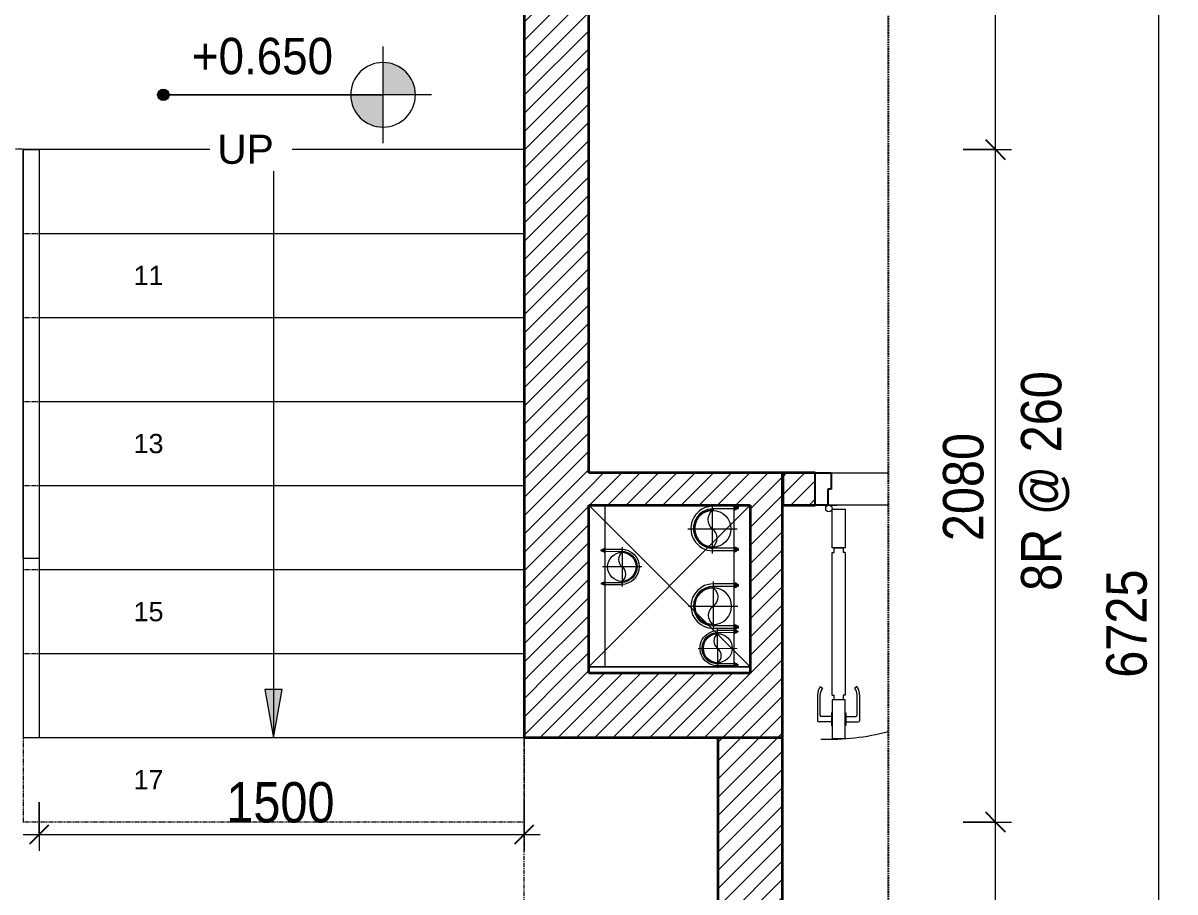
# Model space of a CAD drawing. Header units: millimetres. Extents: x 112507 to 177976, y -4970 to 80839.
# Drawn here: x 116703 to 120266, y 74040 to 76729 of the extents above; entities that cross this region are included whole.
import ezdxf

# ---------------------------------------------------------------- set-up
doc = ezdxf.new("R2010")
doc.units = ezdxf.units.MM
for name, pattern in [('Dash - Tight', [4.5, 3, -1.5]), ('Grid Line', [22.225, 12.7, -3.175, 3.175, -3.175]), ('Hidden', [7.14375, 4.7625, -2.38125]), ('IMPORT-CENTER _3_', [10.16, 6.35, -1.27, 1.27, -1.27]), ('Overhead', [3.96875, 2.38125, -1.5875])]:
    doc.linetypes.add(name, pattern=pattern)
for name, color, linetype, lineweight in [('0-1', 7, 'Continuous', 5), ('0-2', 250, 'Continuous', 18), ('A-ANNO-DIMS', 211, 'Continuous', 9), ('A-ANNO-DIMS-50', 211, 'Continuous', 9), ('A-DETL-GENF-1', 250, 'Continuous', 18), ('A-DETL-GENF-2', 92, 'Dash - Tight', 18), ('A-DETL-GENF-4', 92, 'Hidden', 25), ('A-DOOR-1', 250, 'Continuous', 18), ('A-DOOR-2', 10, 'Continuous', 25), ('A-FLOR', 192, 'Continuous', 18), ('A-FLOR-1', 250, 'Continuous', 18), ('A-FLOR-HRAL', 11, 'Continuous', 18), ('A-WALL-1', 7, 'Continuous', 35), ('A-WALL-2', 250, 'Continuous', 18), ('A-WALL-3', 113, 'Continuous', 35), ('A-WALL-PATT-1', 254, 'Continuous', 18), ('A-WALL-PATT-2', 111, 'Continuous', 18), ('G-ANNO-DIMS', 111, 'Continuous', 9), ('G-IMPT', 8, 'Continuous', 18), ('G-IMPT-2', 8, 'IMPORT-CENTER _3_', 18), ('M-EQPM', 50, 'Continuous', 18), ('S-GRID-1', 1, 'Grid Line', 9), ('S-STRS', 31, 'Continuous', 18), ('S-STRS-ANNO', 31, 'Continuous', 18), ('S-STRS-IDEN', 31, 'Continuous', 18), ('S-STRS-MBND', 31, 'Overhead', 18)]:
    doc.layers.add(name, color=color, linetype=linetype, lineweight=lineweight)
doc.styles.add('Arial', font='arial.ttf', dxfattribs={"height": 59.53})
doc.styles.add('Arial_1', font='arial.ttf', dxfattribs={"height": 90})
doc.styles.add('Arial_3', font='arial.ttf', dxfattribs={"width": 0.9, "height": 112.5})
doc.styles.add('UTM Avo', font='', dxfattribs={"width": 0.9, "height": 125})
doc.styles.get('UTM Avo').set_extended_font_data('UTM Avo')
doc.dimstyles.new('1_Dim_chi_tiet_2_5', dxfattribs={"dimscale": 304.8, "dimtxt": 124.912619, "dimasz": 0.19685, "dimexe": 0.164042, "dimexo": 0.0625, "dimgap": 0.016404, "dimtad": 1, "dimdec": 0, "dimrnd": 5, "dimzin": 0, "dimdsep": 46, "dimtxsty": 'UTM Avo', "dimblk1": 'OBLIQUE', "dimblk2": 'OBLIQUE', "dimsah": 1, "dimcen": 0.09, "dimdle": 0.164042, "dimazin": 0, "dimtfac": 1, "dimtdec": 4, "dimtix": 1, "dimtmove": 0, "dimatfit": 3, "dimfxl": 0.328084, "dimfxlon": 1, "dimtvp": 1, "dimtolj": 1, "dimtzin": 0, "dimarcsym": 2})
pattern_1 = [(45, (0, 0), (-28.284271, 28.284271), [])]

# ---------------------------------------------------------------- blocks, each defined once
blk = doc.blocks.new('NCV_TKTC_KET CAU_rvt-1-TKCS_THANG BỘ TB5 - MẶT BẰNG TẦNG 1')
at = {"layer": 'A-FLOR-1'}
blk.add_line((118952.5, 74737.4), (118452.6, 74737.4), dxfattribs=at)
blk = doc.blocks.new('DOOR_CW_01 CANH MO-PANEL KINH - DIG_02-800x2200-CỬA NHÔM KÍNH-401063-TKCS_THANG BỘ TB5 - MẶT BẰNG TẦNG 1')
at = {"layer": 'A-DETL-GENF-1'}
for p, q in [((-347, -182), (-347, -62)), ((-347, -62), (-307, -62)), ((-307, -62), (-307, -182)), ((-307, -182), (-347, -182)), ((-347, -196), (-341, -196)), ((-347, -638), (-347, -196)), ((-341, -196), (-341, -182)), ((-341, -182), (-313, -182)), ((-313, -182), (-313, -196)), ((-307, -196), (-313, -196)), ((-307, -196), (-307, -638)), ((-392, -637), (-392, -716.5)), ((-384, -699.5), (-384, -637)), ((-383.9, -611.2), (-377.3, -615.8)), ((-347, -638), (-341, -638)), ((-341, -652), (-341, -638)), ((-307, -638), (-313, -638)), ((-313, -638), (-313, -652)), ((-270.1, -611.2), (-276.7, -615.8)), ((-270, -699.5), (-270, -637)), ((-262, -637), (-262, -716.5)), ((-307, -652), (-347, -652)), ((-347, -652), (-347, -772)), ((-313, -652), (-341, -652)), ((-307, -772), (-307, -652)), ((-349, -703.5), (-380, -703.5)), ((-349, -692.2), (-349, -731.8)), ((-347, -692.2), (-349, -692.2)), ((-347, -692.2), (-347, -731.8)), ((-307, -692.2), (-307, -731.8)), ((-307, -692.2), (-305, -692.2)), ((-305, -692.2), (-305, -731.8)), ((-305, -703.5), (-274, -703.5)), ((-349, -720.5), (-388, -720.5)), ((-349, -731.8), (-347, -731.8)), ((-305, -731.8), (-307, -731.8)), ((-305, -720.5), (-266, -720.5)), ((-347, -772), (-307, -772))]:
    blk.add_line(p, q, dxfattribs=at)
blk.add_circle((-357, -60), 10, dxfattribs=at)
for centre, radius, start, end in [((-347, -637), 45, 145, 180), ((-347, -637), 37, 145, 180), ((-307, -637), 37, 0, 35), ((-307, -637), 45, 360, 35), ((-380, -699.5), 4, 180, 270), ((-274, -699.5), 4, 270, 0), ((-388, -716.5), 4, 180, 270), ((-266, -716.5), 4, 270, 0), ((-357, -60), 714, 268, 284.8792)]:
    blk.add_arc(centre, radius, start, end, dxfattribs=at)
at = {"layer": 'A-DOOR-1'}
blk.add_line((-357, -50), (-332, -50), dxfattribs=at)
at = {"layer": 'A-DOOR-2'}
for p, q in [((-400, -50), (-400, 50)), ((-400, 50), (-350, 50)), ((-350, 50), (-350, 0)), ((-360, 0), (-360, -50)), ((-350, 0), (-360, 0)), ((-360, -50), (-400, -50))]:
    blk.add_line(p, q, dxfattribs=at)
blk = doc.blocks.new('NCV_TKTC_TANG 1_rvt-1-TKCS_THANG BỘ TB5 - MẶT BẰNG TẦNG 1')
at = {"layer": 'A-WALL-PATT-1'}
h = blk.add_hatch(dxfattribs=at)
h.set_pattern_fill('FP_1', color=256, style=0, pattern_type=2)
h.set_pattern_definition(pattern_1)
h.paths.add_polyline_path([(119052.6, 75236.9), (119152.6, 75236.9), (119152.6, 75336.9), (119052.6, 75336.9), (119052.6, 75286.9)])
at = {"layer": 'A-FLOR-1'}
for p, q in [((119202.6, 75336.9), (119378.9, 75336.9)), ((119052.6, 75236.9), (119052.6, 73336.9))]:
    blk.add_line(p, q, dxfattribs=at)
at = {"layer": 'A-WALL-1'}
for p, q in [((119152.6, 75336.9), (119052.6, 75336.9)), ((119052.6, 75336.9), (119052.6, 75236.9)), ((119052.6, 75236.9), (119152.6, 75236.9))]:
    blk.add_line(p, q, dxfattribs=at)
at = {"layer": 'A-WALL-2'}
for p, q in [((119202.6, 75336.9), (119378.9, 75336.9)), ((119378.9, 75236.9), (119192.6, 75236.9))]:
    blk.add_line(p, q, dxfattribs=at)
at = {"layer": 'A-DOOR-1'}
blk.add_blockref('DOOR_CW_01 CANH MO-PANEL KINH - DIG_02-800x2200-CỬA NHÔM KÍNH-401063-TKCS_THANG BỘ TB5 - MẶT BẰNG TẦNG 1', (119552.6, 75286.9), dxfattribs=at)
blk = doc.blocks.new('Top Rail Type - Top Rail_Internal_-1748001-TKCS_THANG BỘ TB5 - MẶT BẰNG TẦNG 1')
at = {"layer": 'A-FLOR-HRAL'}
for p, q in [((116703, 76336.9), (116753, 76336.9)), ((116703, 75071.6), (116703, 76336.9)), ((116753, 76336.9), (116753, 75071.6)), ((116753, 75071.6), (116703, 75071.6))]:
    blk.add_line(p, q, dxfattribs=at)
blk = doc.blocks.new('Top Rail Type - Top Rail_Internal_-V2-TKCS_THANG BỘ TB5 - MẶT BẰNG TẦNG 1')
at = {"layer": 'A-FLOR-HRAL'}
for p, q in [((116753, 76336.9), (116703, 76336.9)), ((116703, 76336.9), (116703, 74516.9)), ((116753, 76336.9), (116753, 74516.9)), ((116753, 74516.9), (116703, 74516.9))]:
    blk.add_line(p, q, dxfattribs=at)
blk = doc.blocks.new('TKTC_XREF_251221_MB TANG 1 - TKTC_XREF_260130_MB TANG 1_dwg_CUM U_DN100-4202115-TKCS_THANG BỘ TB5 - MẶT BẰNG TẦNG 1')
at = {"layer": 'G-IMPT'}
blk.add_hatch(color=256, dxfattribs=at).paths.add_polyline_path([(0, 61), (15.8, 58.9), (30.5, 52.8), (43.1, 43.1), (52.8, 30.5), (58.9, 15.8), (61, 0), (58.9, -15.8), (52.8, -30.5), (43.1, -43.1), (30.5, -52.8), (15.8, -58.9), (0, -61), (0, -57), (14.8, -55.1), (28.5, -49.4), (40.3, -40.3), (49.4, -28.5), (55.1, -14.8), (57, 0), (55.1, 14.8), (49.4, 28.5), (40.3, 40.3), (28.5, 49.4), (14.8, 55.1), (0, 57)])
for p, q in [((-79.1, 66.6), (-79.1, 63.4)), ((-76.6, 66.6), (-76.6, 63.4)), ((-74.6, 66.6), (-74.6, 63.4)), ((-72.7, 69.3), (-72.7, 60.7)), ((-66.9, 67.9), (-71.7, 67.9)), ((-66.9, 62.1), (-71.7, 62.1)), ((-65, 69), (0, 69)), ((-79.1, -63.4), (-79.1, -66.6)), ((-76.6, -63.4), (-76.6, -66.6)), ((-74.6, -63.4), (-74.6, -66.6)), ((-72.7, -60.7), (-72.7, -69.3)), ((-66.9, -62.1), (-71.7, -62.1)), ((-66.9, -67.9), (-71.7, -67.9)), ((-65, -69), (0, -69))]:
    blk.add_line(p, q, dxfattribs=at)
at = {"layer": 'G-IMPT', "flags": 128}
for points in [[(-72.7, 67.6), (-78.1, 67.6), (-78.1, 62.4), (-72.7, 62.4)], [(-71.7, 59.2), (-66.9, 59.2), (-66.9, 70.8), (-71.7, 70.8)], [(-66.9, 70.8), (-66.9, 72.7), (-65, 72.7), (-65, 57.3), (-66.9, 57.3), (-66.9, 59.2)], [(-65, 61), (0, 61), (0, 57)], [(-72.7, -62.4), (-78.1, -62.4), (-78.1, -67.6), (-72.7, -67.6)], [(-71.7, -70.8), (-66.9, -70.8), (-66.9, -59.2), (-71.7, -59.2)], [(-66.9, -59.2), (-66.9, -57.3), (-65, -57.3), (-65, -72.7), (-66.9, -72.7), (-66.9, -70.8)], [(-65, -61), (0, -61), (0, -57)]]:
    blk.add_lwpolyline(points, dxfattribs=at)
at = {"layer": 'G-IMPT'}
for centre, radius, start, end in [((-78.1, 66.6), 0.96, 90, 180), ((-78.1, 63.4), 0.96, 180, 270), ((-71.1, 69.3), 1.56, 112.6199, 247.3801), ((-67.9, 65), 4.8, 143.1301, 216.8699), ((-71.1, 60.7), 1.56, 112.6199, 247.3801), ((0, 0), 69, 270, 90), ((0, 0), 61, 270, 90), ((0, 0), 57, 270, 90), ((-78.1, -63.4), 0.96, 90, 180), ((-78.1, -66.6), 0.96, 180, 270), ((-71.1, -60.7), 1.56, 112.6199, 247.3801), ((-67.9, -65), 4.8, 143.1301, 216.8699), ((-71.1, -69.3), 1.56, 112.6199, 247.3801)]:
    blk.add_arc(centre, radius, start, end, dxfattribs=at)
blk = doc.blocks.new('TKTC_XREF_251221_MB TANG 1 - TKTC_XREF_260130_MB TANG 1_dwg_$cc-4202117-TKCS_THANG BỘ TB5 - MẶT BẰNG TẦNG 1')
at = {"layer": 'G-IMPT'}
blk.add_circle((0, 0), 0.5, dxfattribs=at)
for centre, radius, start, end in [((0, 0), 0.5, 90, 270), ((0.188, 0.25), 0.313, 126.8699, 233.1301), ((-0.188, -0.25), 0.313, 306.8699, 53.1301)]:
    blk.add_arc(centre, radius, start, end, dxfattribs=at)
at = {"layer": 'G-IMPT-2'}
for p, q in [((0, -0.673), (0, 0.673)), ((-0.673, 0), (0.673, 0))]:
    blk.add_line(p, q, dxfattribs=at)
blk = doc.blocks.new('TKTC_XREF_251221_MB TANG 1 - TKTC_XREF_260130_MB TANG 1_dwg_$cc-4202123-TKCS_THANG BỘ TB5 - MẶT BẰNG TẦNG 1')
at = {"layer": 'G-IMPT'}
blk.add_circle((0, 0), 0.5, dxfattribs=at)
for centre, radius, start, end in [((0, 0), 0.5, 90, 270), ((0.188, 0.25), 0.313, 126.8699, 233.1301), ((-0.188, -0.25), 0.313, 306.8699, 53.1301)]:
    blk.add_arc(centre, radius, start, end, dxfattribs=at)
at = {"layer": 'G-IMPT-2'}
for p, q in [((0, -0.673), (0, 0.643)), ((-0.673, 0), (0.673, 0))]:
    blk.add_line(p, q, dxfattribs=at)
blk = doc.blocks.new('TKTC_XREF_251221_MB TANG 1 - TKTC_XREF_260130_MB TANG 1_dwg_$cc-4202118-TKCS_THANG BỘ TB5 - MẶT BẰNG TẦNG 1')
at = {"layer": 'G-IMPT'}
blk.add_circle((0, 0), 0.5, dxfattribs=at)
for centre, radius, start, end in [((0, 0), 0.5, 90, 270), ((0.188, 0.25), 0.313, 126.8699, 233.1301), ((-0.188, -0.25), 0.313, 306.8699, 53.1301)]:
    blk.add_arc(centre, radius, start, end, dxfattribs=at)
at = {"layer": 'G-IMPT-2'}
for p, q in [((0, -0.673), (0, 0.673)), ((-0.673, 0), (0.673, 0))]:
    blk.add_line(p, q, dxfattribs=at)
blk = doc.blocks.new('TKTC_XREF_251221_MB TANG 1 - TKTC_XREF_260130_MB TANG 1_dwg_$cc-4202122-TKCS_THANG BỘ TB5 - MẶT BẰNG TẦNG 1')
at = {"layer": 'G-IMPT'}
blk.add_circle((0, 0), 0.5, dxfattribs=at)
for centre, radius, start, end in [((0, 0), 0.5, 90, 270), ((0.188, 0.25), 0.313, 126.8699, 233.1301), ((-0.188, -0.25), 0.313, 306.8699, 53.1301)]:
    blk.add_arc(centre, radius, start, end, dxfattribs=at)
at = {"layer": 'G-IMPT-2'}
for p, q in [((0, -0.673), (0, 0.673)), ((-0.673, 0), (0.673, 0))]:
    blk.add_line(p, q, dxfattribs=at)
blk = doc.blocks.new('TKTC_XREF_251221_MB TANG 1 - TKTC_XREF_260130_MB TANG 1_dwg_CUM U_DN100-4202112-TKCS_THANG BỘ TB5 - MẶT BẰNG TẦNG 1')
at = {"layer": 'G-IMPT'}
blk.add_hatch(color=256, dxfattribs=at).paths.add_polyline_path([(0, -61), (15.8, -58.9), (30.5, -52.8), (43.1, -43.1), (52.8, -30.5), (58.9, -15.8), (61, 0), (58.9, 15.8), (52.8, 30.5), (43.1, 43.1), (30.5, 52.8), (15.8, 58.9), (0, 61), (0, 57), (14.8, 55.1), (28.5, 49.4), (40.3, 40.3), (49.4, 28.5), (55.1, 14.8), (57, 0), (55.1, -14.8), (49.4, -28.5), (40.3, -40.3), (28.5, -49.4), (14.8, -55.1), (0, -57)])
for p, q in [((-79.1, 66.6), (-79.1, 63.4)), ((-76.6, 66.6), (-76.6, 63.4)), ((-74.6, 66.6), (-74.6, 63.4)), ((-72.7, 69.3), (-72.7, 60.7)), ((-66.9, 67.9), (-71.7, 67.9)), ((-66.9, 62.1), (-71.7, 62.1)), ((-65, 69), (0, 69)), ((-79.1, -63.4), (-79.1, -66.6)), ((-76.6, -63.4), (-76.6, -66.6)), ((-74.6, -63.4), (-74.6, -66.6)), ((-72.7, -60.7), (-72.7, -69.3)), ((-66.9, -62.1), (-71.7, -62.1)), ((-66.9, -67.9), (-71.7, -67.9)), ((-65, -69), (0, -69))]:
    blk.add_line(p, q, dxfattribs=at)
at = {"layer": 'G-IMPT', "flags": 128}
for points in [[(-66.9, 70.8), (-66.9, 72.7), (-65, 72.7), (-65, 57.3), (-66.9, 57.3), (-66.9, 59.2)], [(-72.7, 67.6), (-78.1, 67.6), (-78.1, 62.4), (-72.7, 62.4)], [(-71.7, 59.2), (-66.9, 59.2), (-66.9, 70.8), (-71.7, 70.8)], [(-65, 61), (0, 61), (0, 57)], [(-72.7, -62.4), (-78.1, -62.4), (-78.1, -67.6), (-72.7, -67.6)], [(-71.7, -70.8), (-66.9, -70.8), (-66.9, -59.2), (-71.7, -59.2)], [(-66.9, -59.2), (-66.9, -57.3), (-65, -57.3), (-65, -72.7), (-66.9, -72.7), (-66.9, -70.8)], [(-65, -61), (0, -61), (0, -57)]]:
    blk.add_lwpolyline(points, dxfattribs=at)
at = {"layer": 'G-IMPT'}
for centre, radius, start, end in [((-78.1, 66.6), 0.96, 90, 180), ((-78.1, 63.4), 0.96, 180, 270), ((-71.1, 69.3), 1.56, 112.6199, 247.3801), ((-67.9, 65), 4.8, 143.1301, 216.8699), ((-71.1, 60.7), 1.56, 112.6199, 247.3801), ((0, 0), 69, 270, 90), ((0, 0), 61, 270, 90), ((0, 0), 57, 270, 90), ((-78.1, -63.4), 0.96, 90, 180), ((-78.1, -66.6), 0.96, 180, 270), ((-71.1, -60.7), 1.56, 112.6199, 247.3801), ((-67.9, -65), 4.8, 143.1301, 216.8699), ((-71.1, -69.3), 1.56, 112.6199, 247.3801)]:
    blk.add_arc(centre, radius, start, end, dxfattribs=at)
blk = doc.blocks.new('TKTC_XREF_251221_MB TANG 1 - TKTC_XREF_260130_MB TANG 1_dwg_CUM U_DN100-V4-TKCS_THANG BỘ TB5 - MẶT BẰNG TẦNG 1')
at = {"layer": 'G-IMPT'}
blk.add_hatch(color=256, dxfattribs=at).paths.add_polyline_path([(0, 61), (0, 57), (14.8, 55.1), (28.5, 49.4), (40.3, 40.3), (49.4, 28.5), (55.1, 14.8), (57, 0), (55.1, -14.8), (49.4, -28.5), (40.3, -40.3), (28.5, -49.4), (14.8, -55.1), (0, -57), (0, -61), (15.8, -58.9), (30.5, -52.8), (43.1, -43.1), (52.8, -30.5), (58.9, -15.8), (61, 0), (58.9, 15.8), (52.8, 30.5), (43.1, 43.1), (30.5, 52.8), (15.8, 58.9)])
for p, q in [((-79.1, 66.6), (-79.1, 63.4)), ((-76.6, 66.6), (-76.6, 63.4)), ((-74.6, 66.6), (-74.6, 63.4)), ((-72.7, 69.3), (-72.7, 60.7)), ((-66.9, 67.9), (-71.7, 67.9)), ((-66.9, 62.1), (-71.7, 62.1)), ((-65, 69), (0, 69)), ((-79.1, -63.4), (-79.1, -66.6)), ((-76.6, -63.4), (-76.6, -66.6)), ((-74.6, -63.4), (-74.6, -66.6)), ((-72.7, -60.7), (-72.7, -69.3)), ((-66.9, -62.1), (-71.7, -62.1)), ((-66.9, -67.9), (-71.7, -67.9)), ((-66.9, -72.3), (-66.9, -70.8)), ((-65, -69), (0, -69))]:
    blk.add_line(p, q, dxfattribs=at)
at = {"layer": 'G-IMPT', "flags": 128}
for points in [[(-66.9, 70.8), (-66.9, 72.7), (-65, 72.7), (-65, 57.3), (-66.9, 57.3), (-66.9, 59.2)], [(-72.7, 67.6), (-78.1, 67.6), (-78.1, 62.4), (-72.7, 62.4)], [(-71.7, 59.2), (-66.9, 59.2), (-66.9, 70.8), (-71.7, 70.8)], [(-65, 61), (0, 61), (0, 57)], [(-72.7, -62.4), (-78.1, -62.4), (-78.1, -67.6), (-72.7, -67.6)], [(-71.7, -70.8), (-66.9, -70.8), (-66.9, -59.2), (-71.7, -59.2)], [(-66.9, -59.2), (-66.9, -57.3), (-65, -57.3), (-65, -72.3)], [(-65, -61), (0, -61), (0, -57)]]:
    blk.add_lwpolyline(points, dxfattribs=at)
at = {"layer": 'G-IMPT'}
for centre, radius, start, end in [((-78.1, 66.6), 0.96, 90, 180), ((-78.1, 63.4), 0.96, 180, 270), ((-71.1, 69.3), 1.56, 112.6199, 247.3801), ((-67.9, 65), 4.8, 143.1301, 216.8699), ((-71.1, 60.7), 1.56, 112.6199, 247.3801), ((0, 0), 69, 270, 90), ((0, 0), 61, 270, 90), ((0, 0), 57, 270, 90), ((-78.1, -63.4), 0.96, 90, 180), ((-78.1, -66.6), 0.96, 180, 270), ((-71.1, -60.7), 1.56, 112.6199, 247.3801), ((-67.9, -65), 4.8, 143.1301, 216.8699), ((-71.1, -69.3), 1.56, 112.6199, 247.3801)]:
    blk.add_arc(centre, radius, start, end, dxfattribs=at)
blk = doc.blocks.new('TKTC_XREF_251221_MB TANG 1 - TKTC_XREF_260130_MB TANG 1_dwg-4202109-TKCS_THANG BỘ TB5 - MẶT BẰNG TẦNG 1')
at = {"layer": 'G-IMPT', "flags": 128}
for points in [[(-84649.4, -326109.7), (-84649.4, -326609.5), (-84699.1, -326609.2)], [(-84199.5, -326109.7), (-84199.5, -326609.5), (-84249.2, -326609.2), (-84249.2, -326109.7)]]:
    blk.add_lwpolyline(points, dxfattribs=at)
for name, p, xscale, yscale, zscale, rotation in [('TKTC_XREF_251221_MB TANG 1 - TKTC_XREF_260130_MB TANG 1_dwg_$cc-4202123-TKCS_THANG BỘ TB5 - MẶT BẰNG TẦNG 1', (-84316.1, -326182.8), 113.7150000000092, 113.7150000000092, 113.7150000000092, 359.9990086636432), ('TKTC_XREF_251221_MB TANG 1 - TKTC_XREF_260130_MB TANG 1_dwg_CUM U_DN100-V4-TKCS_THANG BỘ TB5 - MẶT BẰNG TẦNG 1', (-84314.3, -326181.8), 0.9975000000000005, 0.9975000000000005, 0.9975000000000005, 180.000991338195), ('TKTC_XREF_251221_MB TANG 1 - TKTC_XREF_260130_MB TANG 1_dwg_$cc-4202118-TKCS_THANG BỘ TB5 - MẶT BẰNG TẦNG 1', (-84595.7, -326300.2), 90.00000000005119, 90.00000000005119, 90.00000000005119, 180.3740267799373), ('TKTC_XREF_251221_MB TANG 1 - TKTC_XREF_260130_MB TANG 1_dwg_CUM U_DN100-4202112-TKCS_THANG BỘ TB5 - MẶT BẰNG TẦNG 1', (-84314.2, -326421.9), 0.9974999999999965, 0.9974999999999965, 0.9974999999999965, 180.0009913385626), ('TKTC_XREF_251221_MB TANG 1 - TKTC_XREF_260130_MB TANG 1_dwg_$cc-4202117-TKCS_THANG BỘ TB5 - MẶT BẰNG TẦNG 1', (-84300.3, -326552.1), 90.00000000005119, 90.00000000005119, 90.00000000005119, 0.3740267799372842)]:
    blk.add_blockref(name, p, dxfattribs=dict(xscale=xscale, yscale=yscale, zscale=zscale, rotation=rotation))
at = {"extrusion": (0, 0, -1)}
for name, p, xscale, yscale, zscale, rotation in [('TKTC_XREF_251221_MB TANG 1 - TKTC_XREF_260130_MB TANG 1_dwg_CUM U_DN100-4202115-TKCS_THANG BỘ TB5 - MẶT BẰNG TẦNG 1', (84597.7, -326300.2), 0.7894736842105242, 0.7894736842105242, -0.7894736842105242, 179.6259732184666), ('TKTC_XREF_251221_MB TANG 1 - TKTC_XREF_260130_MB TANG 1_dwg_$cc-4202122-TKCS_THANG BỘ TB5 - MẶT BẰNG TẦNG 1', (84314.2, -326421.9), 113.7150000000092, 113.7150000000092, -113.7150000000092, 179.9990086636432), ('TKTC_XREF_251221_MB TANG 1 - TKTC_XREF_260130_MB TANG 1_dwg_CUM U_DN100-4202115-TKCS_THANG BỘ TB5 - MẶT BẰNG TẦNG 1', (84300.3, -326552.2), 0.7894736842105242, 0.7894736842105242, -0.7894736842105242, 359.6259732184666)]:
    blk.add_blockref(name, p, dxfattribs=dict(at, xscale=xscale, yscale=yscale, zscale=zscale, rotation=rotation))
blk = doc.blocks.new('TKTC_XREF_251221_MB TANG 1 - TKTC_XREF_251221_MB TANG 1-2038492-TKCS_THANG BỘ TB5 - MẶT BẰNG TẦNG 1')
blk.add_blockref('TKTC_XREF_251221_MB TANG 1 - TKTC_XREF_260130_MB TANG 1_dwg-4202109-TKCS_THANG BỘ TB5 - MẶT BẰNG TẦNG 1', (169499.1, 384109.7))
blk = doc.blocks.new('BORDER VIEW - BORDER VIEW-3764658-TKCS_THANG BỘ TB5 - MẶT BẰNG TẦNG 1')
at = {"layer": 'A-DETL-GENF-4'}
blk.add_line((5486.3, 9613.8), (5486.3, 150), dxfattribs=at)
blk = doc.blocks.new('DIMBLOCK2-TKCS_THANG BỘ TB5 - MẶT BẰNG TẦNG 1')
at = {"layer": 'A-ANNO-DIMS-50', "lineweight": 25}
for p, q in [((119710.9, 74256.9), (119680.9, 74286.9)), ((119710.9, 74256.9), (119740.9, 74226.9)), ((119710.9, 71711.9), (119680.9, 71741.9)), ((119710.9, 71711.9), (119740.9, 71681.9))]:
    blk.add_line(p, q, dxfattribs=at)
at = {"layer": 'A-ANNO-DIMS-50'}
for p, q in [((119610.9, 74256.9), (119760.9, 74256.9)), ((119710.9, 74256.9), (119610.9, 74256.9)), ((119710.9, 71711.9), (119710.9, 74256.9)), ((119610.9, 71711.9), (119760.9, 71711.9)), ((119710.9, 71711.9), (119610.9, 71711.9))]:
    blk.add_line(p, q, dxfattribs=at)
at = {"layer": 'A-ANNO-DIMS-50', "color": 0, "insert": (119548.5, 72813.3), "char_height": 125, "width": 410.824, "attachment_point": 1, "rotation": 90, "line_spacing_factor": 1.110334, "style": 'UTM Avo'}
blk.add_mtext('2545', dxfattribs=at)
blk = doc.blocks.new('_Oblique')
at = {"color": 0, "linetype": 'ByBlock', "lineweight": -2}
blk.add_line((-0.5, -0.5), (0.5, 0.5), dxfattribs=at)
blk = doc.blocks.new('DIMBLOCK3-TKCS_THANG BỘ TB5 - MẶT BẰNG TẦNG 1')
at = {"layer": 'A-ANNO-DIMS-50', "lineweight": 25}
for p, q in [((119710.9, 76336.9), (119680.9, 76366.9)), ((119710.9, 76336.9), (119740.9, 76306.9)), ((119710.9, 74256.9), (119680.9, 74286.9)), ((119710.9, 74256.9), (119740.9, 74226.9))]:
    blk.add_line(p, q, dxfattribs=at)
at = {"layer": 'A-ANNO-DIMS-50'}
for p, q in [((119610.9, 76336.9), (119760.9, 76336.9)), ((119710.9, 76336.9), (119610.9, 76336.9)), ((119710.9, 74256.9), (119710.9, 76336.9)), ((119610.9, 74256.9), (119760.9, 74256.9)), ((119710.9, 74256.9), (119610.9, 74256.9))]:
    blk.add_line(p, q, dxfattribs=at)
at = {"layer": 'A-ANNO-DIMS-50', "color": 0, "char_height": 125, "attachment_point": 1, "rotation": 90, "line_spacing_factor": 1.110334, "style": 'UTM Avo'}
for s, insert, width in [('8R @ 260', (119789.8, 74971.9), 780.01), ('2080', (119548.5, 75125.8), 410.824)]:
    blk.add_mtext(s, dxfattribs=dict(at, insert=insert, width=width))
blk = doc.blocks.new('DIMBLOCK4-TKCS_THANG BỘ TB5 - MẶT BẰNG TẦNG 1')
at = {"layer": 'A-ANNO-DIMS-50', "lineweight": 25}
for p, q in [((119710.9, 78034.9), (119680.9, 78064.9)), ((119710.9, 78034.9), (119740.9, 78004.9)), ((119710.9, 76336.9), (119680.9, 76366.9)), ((119710.9, 76336.9), (119740.9, 76306.9))]:
    blk.add_line(p, q, dxfattribs=at)
at = {"layer": 'A-ANNO-DIMS-50'}
for p, q in [((119610.9, 78034.9), (119760.9, 78034.9)), ((119710.9, 78034.9), (119610.9, 78034.9)), ((119710.9, 76336.9), (119710.9, 78034.9)), ((119610.9, 76336.9), (119760.9, 76336.9)), ((119710.9, 76336.9), (119610.9, 76336.9))]:
    blk.add_line(p, q, dxfattribs=at)
at = {"layer": 'A-ANNO-DIMS-50', "color": 0, "insert": (119548.5, 77014.7), "char_height": 125, "width": 410.824, "attachment_point": 1, "rotation": 90, "line_spacing_factor": 1.110334, "style": 'UTM Avo'}
blk.add_mtext('1700', dxfattribs=at)
blk = doc.blocks.new('DIMBLOCK7-TKCS_THANG BỘ TB5 - MẶT BẰNG TẦNG 1')
at = {"layer": 'A-ANNO-DIMS-50'}
for p, q in [((120216.1, 71511.9), (120216.1, 78286.9)), ((120116.1, 78236.9), (120266.1, 78236.9)), ((120216.1, 78236.9), (120116.1, 78236.9)), ((120116.1, 71511.9), (120266.1, 71511.9)), ((120216.1, 71511.9), (120116.1, 71511.9))]:
    blk.add_line(p, q, dxfattribs=at)
at = {"layer": 'A-ANNO-DIMS-50', "lineweight": 25}
for p, q in [((120216.1, 78236.9), (120186.1, 78266.9)), ((120216.1, 78236.9), (120246.1, 78206.9)), ((120216.1, 71511.9), (120186.1, 71541.9)), ((120216.1, 71511.9), (120246.1, 71481.9))]:
    blk.add_line(p, q, dxfattribs=at)
at = {"layer": 'A-ANNO-DIMS-50', "color": 0, "insert": (120053.7, 74703.3), "char_height": 125, "width": 410.824, "attachment_point": 1, "rotation": 90, "line_spacing_factor": 1.110334, "style": 'UTM Avo'}
blk.add_mtext('6725', dxfattribs=at)
blk = doc.blocks.new('Spot Elevations - M_Spot Elevation - Target Filled-350595-TKCS_THANG BỘ TB5 - MẶT BẰNG TẦNG 1')
at = {"layer": 'G-ANNO-DIMS'}
h = blk.add_hatch(color=256, dxfattribs=at)
edge = h.paths.add_edge_path()
edge.add_line((0, 0), (-2, 0))
edge.add_arc((0, 0), 2, 90, 180, ccw=False)
edge.add_line((0, 2), (0, 0))
h = blk.add_hatch(color=256, dxfattribs=at)
edge = h.paths.add_edge_path()
edge.add_line((0, 0), (2, 0))
edge.add_arc((0, 0), 2, 270, 360, ccw=False)
edge.add_line((0, -2), (0, 0))
for p, q in [((0, -3), (0, 3)), ((-3, 0), (14, 0))]:
    blk.add_line(p, q, dxfattribs=at)
blk.add_circle((0, 0), 2, dxfattribs=at)
blk = doc.blocks.new('DIMBLOCK38-TKCS_THANG BỘ TB5 - MẶT BẰNG TẦNG 1')
at = {"layer": 'A-ANNO-DIMS-50'}
for p, q in [((116753, 74318), (116753, 74168)), ((116753, 74218), (116753, 74318)), ((118252.6, 74318), (118252.6, 74168)), ((118252.6, 74218), (118252.6, 74318)), ((116703, 74218), (118302.6, 74218))]:
    blk.add_line(p, q, dxfattribs=at)
at = {"layer": 'A-ANNO-DIMS-50', "lineweight": 25}
for p, q in [((116753, 74218), (116783, 74248)), ((118252.6, 74218), (118282.6, 74248)), ((116753, 74218), (116723, 74188)), ((118252.6, 74218), (118222.6, 74188))]:
    blk.add_line(p, q, dxfattribs=at)
at = {"layer": 'A-ANNO-DIMS-50', "color": 0, "insert": (117331.6, 74380.3), "char_height": 125, "width": 410.824, "attachment_point": 1, "line_spacing_factor": 1.110334, "style": 'UTM Avo'}
blk.add_mtext('1500', dxfattribs=at)

msp = doc.modelspace()

# ---------------------------------------------------------------- hatches: boundary and pattern name
at = {"layer": 'A-WALL-PATT-2'}
h = msp.add_hatch(dxfattribs=at)
h.set_pattern_fill('FP_1', color=256, style=0, pattern_type=2)
h.set_pattern_definition(pattern_1)
h.paths.add_polyline_path([(118252.6, 74716.9), (118452.6, 74716.9), (118452.6, 77936.9), (118252.6, 77936.9), (118252.6, 75117)])
h = msp.add_hatch(dxfattribs=at)
h.set_pattern_fill('FP_1', color=256, style=0, pattern_type=2)
h.set_pattern_definition(pattern_1)
h.paths.add_polyline_path([(118952.5, 75236.9), (118952.5, 75336.9), (118452.6, 75336.9), (118452.6, 75236.9), (118724, 75236.9)])
h = msp.add_hatch(dxfattribs=at)
h.set_pattern_fill('FP_1', color=256, style=0, pattern_type=2)
h.set_pattern_definition(pattern_1)
h.paths.add_polyline_path([(119052.5, 74516.9), (119052.5, 75336.9), (118952.5, 75336.9), (118952.5, 74516.9)])
h = msp.add_hatch(dxfattribs=at)
h.set_pattern_fill('FP_1', color=256, style=0, pattern_type=2)
h.set_pattern_definition(pattern_1)
h.paths.add_polyline_path([(118252.6, 74516.9), (118952.5, 74516.9), (118952.5, 74716.9), (118252.6, 74716.9)])
h = msp.add_hatch(dxfattribs=at)
h.set_pattern_fill('FP_1', color=256, style=0, pattern_type=2)
h.set_pattern_definition(pattern_1)
h.paths.add_polyline_path([(118852.5, 70036.9), (119052.5, 70036.9), (119052.5, 70185.3), (118852.5, 70185.3)])
h.paths.add_polyline_path([(119012.5, 71275.3), (119052.5, 71275.3), (119052.5, 71511.9), (118852.5, 71511.9), (118852.5, 71275.3)])
h.paths.add_polyline_path([(118852.5, 71711.9), (119052.5, 71711.9), (119052.5, 74516.9), (118852.5, 74516.9), (118852.5, 72046.8)])
at = {"layer": 'G-ANNO-DIMS'}
h = msp.add_hatch(color=256, dxfattribs=at)
edge = h.paths.add_edge_path()
edge.add_arc((117137.1, 76506.5), 17.5, 0, 360)
at = {"layer": 'S-STRS-ANNO'}
for points in [[(117477.6, 76311.9), (117495.2, 76319.3), (117502.6, 76336.9), (117495.2, 76354.6), (117477.6, 76361.9), (117459.9, 76354.6), (117452.6, 76336.9), (117459.9, 76319.3)], [(117477.6, 74516.9), (117504, 74666.9), (117451.1, 74666.9)]]:
    msp.add_hatch(color=256, dxfattribs=at).paths.add_polyline_path(points)
h = msp.add_hatch(color=256, dxfattribs=at)
edge = h.paths.add_edge_path()
edge.add_arc((117477.6, 76336.9), 25, 0, 360)

# ---------------------------------------------------------------- linework, layer by layer
at = {"layer": '0-2'}
for p, q in [((118952.1, 75236.9), (118452.6, 74737.4)), ((118453, 75236.9), (118952.5, 74737.4)), ((118452.6, 74737.4), (118952.5, 74737.4))]:
    msp.add_line(p, q, dxfattribs=at)
at = {"layer": 'A-FLOR'}
msp.add_line((118252.6, 74516.9), (116753, 74516.9), dxfattribs=at)
at = {"layer": 'A-WALL-3'}
for p, q in [((118252.6, 77936.9), (118252.6, 74516.9)), ((118452.6, 75336.9), (118452.6, 77936.9)), ((119052.5, 75336.9), (118452.6, 75336.9)), ((119052.5, 71711.9), (119052.5, 75336.9)), ((118452.6, 75236.9), (118952.5, 75236.9)), ((118452.6, 74716.9), (118452.6, 75236.9)), ((118952.5, 75236.9), (118952.5, 74716.9)), ((118952.5, 74716.9), (118452.6, 74716.9)), ((119052.5, 74516.9), (118252.6, 74516.9)), ((118852.5, 74516.9), (118852.5, 73311.9))]:
    msp.add_line(p, q, dxfattribs=at)
at = {"layer": 'G-ANNO-DIMS'}
for p, q in [((117137.1, 76506.5), (117217.7, 76506.5)), ((117217.7, 76506.5), (117816.4, 76506.5))]:
    msp.add_line(p, q, dxfattribs=at)
msp.add_circle((117137.1, 76506.5), 17.5, dxfattribs=at)
at = {"layer": 'S-GRID-1'}
msp.add_line((118252.6, 69761.5), (118252.6, 79111), dxfattribs=at)
at = {"layer": 'S-STRS'}
for p, q in [((118252.6, 76336.9), (116753, 76336.9)), ((118252.6, 76076.9), (116753, 76076.9)), ((118252.6, 75816.9), (116753, 75816.9)), ((118252.6, 75556.9), (116753, 75556.9)), ((118252.6, 75296.9), (116753, 75296.9)), ((118252.6, 75036.9), (116753, 75036.9)), ((118252.6, 74776.9), (116753, 74776.9)), ((118252.6, 74516.9), (116753, 74516.9))]:
    msp.add_line(p, q, dxfattribs=at)
at = {"layer": 'S-STRS-ANNO'}
for p, q in [((117477.6, 76361.9), (117459.9, 76354.6)), ((117495.2, 76354.6), (117477.6, 76361.9)), ((117459.9, 76354.6), (117452.6, 76336.9)), ((117452.6, 76336.9), (117459.9, 76319.3)), ((117477.6, 76336.9), (117477.6, 76076.9)), ((117502.6, 76336.9), (117495.2, 76354.6)), ((117495.2, 76319.3), (117502.6, 76336.9)), ((117459.9, 76319.3), (117477.6, 76311.9)), ((117477.6, 76311.9), (117495.2, 76319.3)), ((117477.6, 76076.9), (117477.6, 75816.9)), ((117477.6, 75816.9), (117477.6, 75556.9)), ((117477.6, 75556.9), (117477.6, 75296.9)), ((117477.6, 75296.9), (117477.6, 75036.9)), ((117477.6, 75036.9), (117477.6, 74776.9)), ((117477.6, 74776.9), (117477.6, 74516.9)), ((117504, 74666.9), (117451.1, 74666.9)), ((117451.1, 74666.9), (117477.6, 74516.9)), ((117477.6, 74516.9), (117504, 74666.9))]:
    msp.add_line(p, q, dxfattribs=at)
msp.add_circle((117477.6, 76336.9), 25, dxfattribs=at)
at = {"layer": 'S-STRS-MBND'}
for p, q in [((118253, 76336.9), (118253, 78036.9)), ((116502.6, 76339), (116703, 76339)), ((116703, 76339), (116703, 76336.9)), ((118253, 76336.9), (116703, 76336.9)), ((116703, 76336.9), (116703, 74256.9)), ((118253, 76336.9), (118253, 74256.9)), ((118253, 76076.9), (116703, 76076.9)), ((118253, 75816.9), (116703, 75816.9)), ((118253, 75556.9), (116703, 75556.9)), ((118253, 75296.9), (116703, 75296.9)), ((118253, 75036.9), (116703, 75036.9)), ((118253, 74776.9), (116703, 74776.9)), ((118253, 74516.9), (116703, 74516.9)), ((118253, 74256.9), (116703, 74256.9))]:
    msp.add_line(p, q, dxfattribs=at)

# ---------------------------------------------------------------- block references
at = {"layer": '0-1'}
for name in ['NCV_TKTC_KET CAU_rvt-1-TKCS_THANG BỘ TB5 - MẶT BẰNG TẦNG 1', 'NCV_TKTC_TANG 1_rvt-1-TKCS_THANG BỘ TB5 - MẶT BẰNG TẦNG 1']:
    msp.add_blockref(name, (0, 0), dxfattribs=at)
at = {"layer": 'A-FLOR-HRAL'}
for name in ['Top Rail Type - Top Rail_Internal_-1748001-TKCS_THANG BỘ TB5 - MẶT BẰNG TẦNG 1', 'Top Rail Type - Top Rail_Internal_-V2-TKCS_THANG BỘ TB5 - MẶT BẰNG TẦNG 1']:
    msp.add_blockref(name, (0, 0), dxfattribs=at)
at = {"layer": 'M-EQPM'}
msp.add_blockref('TKTC_XREF_251221_MB TANG 1 - TKTC_XREF_251221_MB TANG 1-2038492-TKCS_THANG BỘ TB5 - MẶT BẰNG TẦNG 1', (33652.6, 17236.9), dxfattribs=at)

# ---------------------------------------------------------------- texts
at = {"layer": 'G-ANNO-DIMS', "insert": (117225.1, 76682.8), "char_height": 112.5, "width": 519.248, "attachment_point": 1, "line_spacing_factor": 0.941778, "style": 'Arial_3'}
msp.add_mtext('+0.650', dxfattribs=at)
at = {"layer": 'S-STRS-ANNO', "char_height": 59.53, "width": 109.886, "attachment_point": 1, "line_spacing_factor": 0.941778, "style": 'Arial'}
for s, insert in [('11', (117044.7, 75977.5)), ('13', (117044.7, 75457.5)), ('15', (117044.7, 74937.5)), ('17', (117044.7, 74417.5))]:
    msp.add_mtext(s, dxfattribs=dict(at, insert=insert))

# ---------------------------------------------------------------- dimensions: what is measured, and where the dimension line sits
at = {"layer": 'A-ANNO-DIMS'}
for base, p1, p2, override, picture, middle in [((120216.1, 78236.9), (120116.1, 71511.9), (120116.1, 78236.9), {"dimpost": '<>', "dimfxl": 6725}, 'DIMBLOCK7-TKCS_THANG BỘ TB5 - MẶT BẰNG TẦNG 1', (120146.4, 74874.4)), ((119710.9, 78034.9), (119610.9, 76336.9), (119610.9, 78034.9), {"dimpost": '<>', "dimfxl": 1697.947524}, 'DIMBLOCK4-TKCS_THANG BỘ TB5 - MẶT BẰNG TẦNG 1', (119641.2, 77185.9)), ((119710.9, 74256.9), (119610.9, 71711.9), (119610.9, 74256.9), {"dimpost": '<>', "dimfxl": 2545}, 'DIMBLOCK2-TKCS_THANG BỘ TB5 - MẶT BẰNG TẦNG 1', (119641.2, 72984.4))]:
    dim = msp.add_linear_dim(base=base, p1=p1, p2=p2, angle=90, dimstyle='1_Dim_chi_tiet_2_5', override=override, dxfattribs=at)
    dim.commit()
    dim.dimension.update_dxf_attribs({"geometry": picture, "text_midpoint": middle})
dim = msp.add_linear_dim(base=(119710.9, 76336.9), p1=(119610.9, 74256.9), p2=(119610.9, 76336.9), angle=90, text='<>\\X8R @ 260', dimstyle='1_Dim_chi_tiet_2_5', override={"dimpost": '<>', "dimfxl": 2080}, dxfattribs=at)
dim.commit()
dim.dimension.update_dxf_attribs({"geometry": 'DIMBLOCK3-TKCS_THANG BỘ TB5 - MẶT BẰNG TẦNG 1', "text_midpoint": (119710.9, 75296.9)})
dim = msp.add_linear_dim(base=(118252.6, 74218), p1=(116753, 74318), p2=(118252.6, 74318), dimstyle='1_Dim_chi_tiet_2_5', override={"dimpost": '<>', "dimfxl": 1499.6}, dxfattribs=at)
dim.commit()
dim.dimension.update_dxf_attribs({"geometry": 'DIMBLOCK38-TKCS_THANG BỘ TB5 - MẶT BẰNG TẦNG 1', "text_midpoint": (117502.8, 74287.6)})

# ---------------------------------------------------------------- next in the draw order: texts
at = {"layer": 'S-STRS-IDEN', "insert": (117303.8, 76383.1), "char_height": 90, "width": 208.51, "attachment_point": 1, "line_spacing_factor": 0.941778, "style": 'Arial_1', "bg_fill": 3, "box_fill_scale": 1.25, "bg_fill_color": 256, "bg_fill_true_color": 13158600, "bg_fill_transparency": 0}
msp.add_mtext('UP', dxfattribs=at)

# ---------------------------------------------------------------- next in the draw order: block references
at = {"layer": 'A-DETL-GENF-2'}
msp.add_blockref('BORDER VIEW - BORDER VIEW-3764658-TKCS_THANG BỘ TB5 - MẶT BẰNG TẦNG 1', (113892.6, 69636.9), dxfattribs=at)
at = {"layer": 'G-ANNO-DIMS', "extrusion": (0, 0, -1), "xscale": 49.99999999999998, "yscale": 49.99999999999998, "zscale": 49.99999999999998}
msp.add_blockref('Spot Elevations - M_Spot Elevation - Target Filled-350595-TKCS_THANG BỘ TB5 - MẶT BẰNG TẦNG 1', (-117816.4, 76506.5), dxfattribs=at)

doc.saveas('drawing.dxf')
